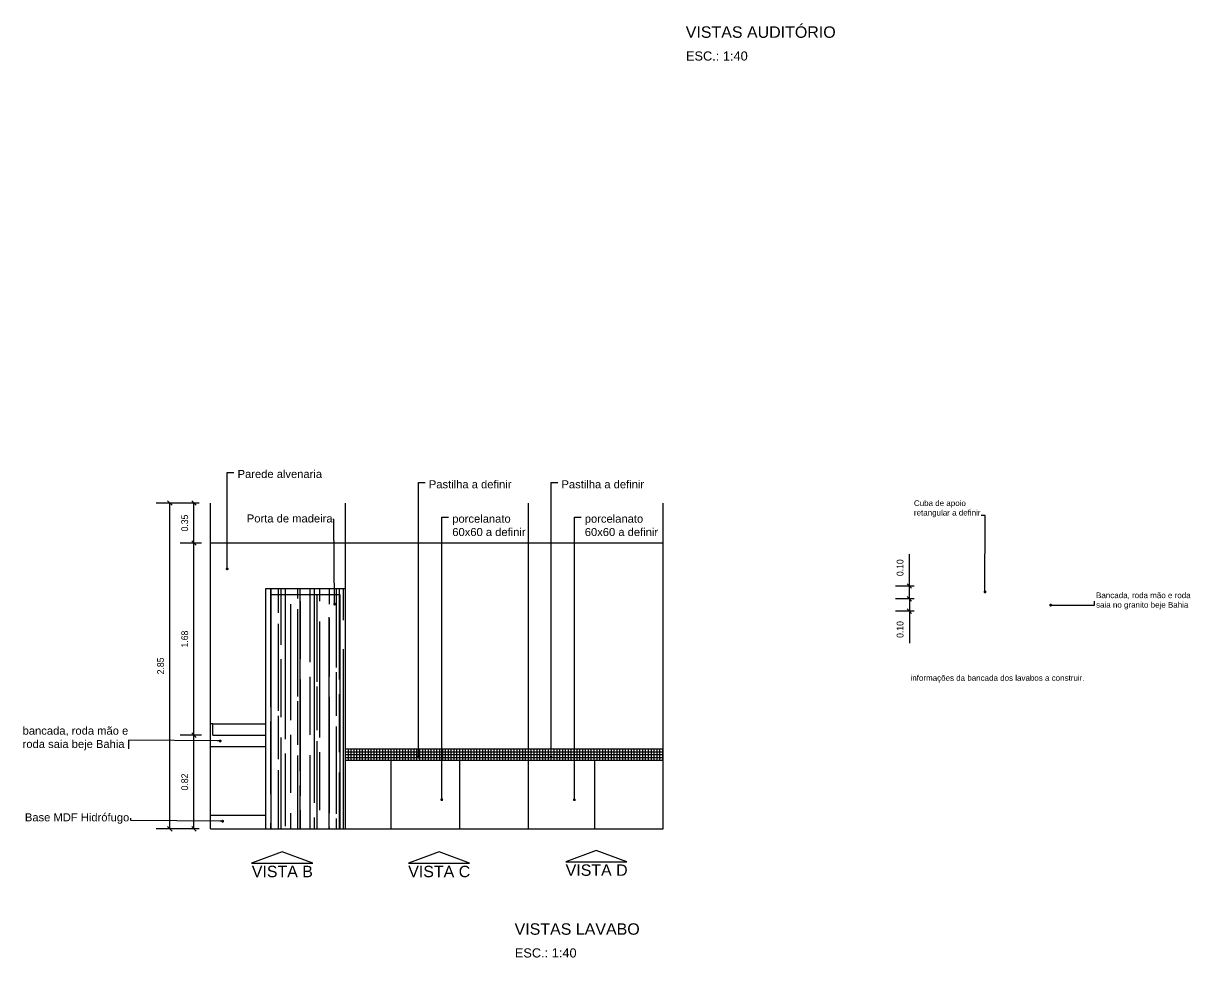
# Model space of a CAD drawing. Header units: millimetres. Extents: x 7034 to 7235, y -465 to -378.
# Drawn here: x 7095.41 to 7105.62, y -446.97 to -438.8 of the extents above; entities that cross this region are included whole.
import ezdxf

# ---------------------------------------------------------------- set-up
doc = ezdxf.new("R2010")
doc.units = ezdxf.units.MM
doc.header["$LTSCALE"] = 0.005
doc.linetypes.add('CONTINUO', pattern=[0])
doc.layers.get('0').update_dxf_attribs({"linetype": 'CONTINUO'})
doc.layers.get('DEFPOINTS').update_dxf_attribs({"linetype": 'CONTINUO', "lineweight": 15})
for name, color, linetype in [('- COTAS', 12, 'Continuous'), ('.DETALHES PRETO', 250, 'Continuous'), ('252', 252, 'Continuous'), ('ARQ-TEXTO', 3, 'Continuous'), ('ARQ_ALVENARIA', 6, 'Continuous'), ('ARQ_ESQUADRIA', 5, 'Continuous'), ('ARQ_TXT_AMBIENTE', 3, 'Continuous'), ('DETALHES', 4, 'Continuous'), ('NN_COTA', 1, 'Continuous'), ('NN_GESSO', 5, 'Continuous')]:
    doc.layers.add(name, color=color, linetype=linetype)
doc.layers.add('TEXTO', color=7, linetype='Continuous', lineweight=15)
doc.styles.add('50', font='ARIALN.TTF', dxfattribs={"height": 0.1})
doc.styles.add('ARQ', font='arial.ttf', dxfattribs={"width": 0.9})
doc.styles.add('R80-20', font='simplex.shx', dxfattribs={"height": 0.04})
doc.styles.get("Standard").update_dxf_attribs({"font": 'arial.ttf'})
doc.dimstyles.new('1-40', dxfattribs={"dimtxt": 0.06, "dimasz": 0.04, "dimexe": 0.1195, "dimexo": 0.1, "dimgap": 0.05, "dimtad": 1, "dimzin": 0, "dimdsep": 46, "dimtxsty": 'ARQ', "dimblk": 'OBLIQUE', "dimcen": 0.09, "dimclrd": 1, "dimclre": 1, "dimclrt": 7, "dimadec": 0, "dimazin": 0, "dimtm": 1e-09, "dimtfac": 1, "dimtofl": 0, "dimtmove": 0, "dimatfit": 3, "dimfxl": 0.1, "dimfxlon": 1, "dimtolj": 1, "dimtzin": 0, "dimlwd": -1, "dimlwe": -1, "dimarcsym": 0})
doc.dimstyles.new('50', dxfattribs={"dimscale": 0, "dimtxt": 0.1, "dimasz": 0.025, "dimexe": 0.05, "dimexo": 0.05, "dimgap": 0.01, "dimtad": 1, "dimdec": 0, "dimlfac": 100, "dimzin": 0, "dimdsep": 46, "dimtxsty": '50', "dimblk": 'DOT', "dimcen": 0.02, "dimclrd": 1, "dimclre": 1, "dimclrt": 7, "dimadec": 0, "dimazin": 0, "dimtfac": 1, "dimtdec": 0, "dimtofl": 0, "dimtmove": 2, "dimatfit": 2, "dimldrblk": 'DOT', "dimfxl": 0.05, "dimtolj": 1, "dimtzin": 0, "dimlwd": -1, "dimarcsym": 0})
pattern_1 = [(0, (7099.832258, -445.243886), (0, 0.025), []), (90, (7099.832258, -445.243886), (-0.025, 2e-18), [])]

# ---------------------------------------------------------------- blocks, each defined once
blk = doc.blocks.new('seta')
at = {"layer": 'NN_COTA', "transparency": 33554549}
h = blk.add_hatch(dxfattribs=at)
h.set_pattern_fill('ANGLE', color=256)
h.set_pattern_definition([(0, (-0.006, 0.008), (0, 6.985), [5.08, -1.905]), (90, (-0.006, 0.008), (-6.985, 4e-16), [5.08, -1.905])])
h.paths.add_polyline_path([(17.271, -37.747), (17.539, -37.846), (17.806, -37.747)])
at = {"layer": 'NN_COTA'}
blk.add_lwpolyline([(17.271, -37.747), (17.806, -37.747), (17.539, -37.846), (17.271, -37.747)], dxfattribs=at)
blk = doc.blocks.new('_DOT')
at = {"color": 0, "linetype": 'ByBlock'}
blk.add_line((-0.5, 0), (-1, 0), dxfattribs=at)
at = {"color": 0, "linetype": 'ByBlock', "const_width": 0.5}
blk.add_lwpolyline([(-0.25, 0, 1), (0.25, 0, 1)], format="xyb", close=True, dxfattribs=at)
blk = doc.blocks.new('DOT')
at = {"layer": 'ARQ-TEXTO', "color": 0, "linetype": 'ByBlock'}
blk.add_line((-0.5, 0), (-1, 0), dxfattribs=at)
at = {"layer": 'ARQ-TEXTO', "color": 0, "linetype": 'ByBlock', "const_width": 0.5}
blk.add_lwpolyline([(-0.25, 0, 1), (0.25, 0, 1)], format="xyb", close=True, dxfattribs=at)
blk = doc.blocks.new('_OBLIQUE')
at = {"color": 0, "linetype": 'ByBlock'}
blk.add_line((-0.5, -0.5), (0.5, 0.5), dxfattribs=at)
blk = doc.blocks.new('*D75')
at = {"layer": '- COTAS', "color": 1, "transparency": 16777216}
for p, q in [((7096.952, -445.024), (7096.787, -445.024)), ((7096.907, -445.844), (7096.907, -445.024)), ((7096.952, -445.844), (7096.787, -445.844))]:
    blk.add_line(p, q, dxfattribs=at)
at = {"layer": 'DEFPOINTS', "color": 0, "transparency": 16777216}
for p in [(7096.907, -445.024), (7097.052, -445.024), (7097.052, -445.844)]:
    blk.add_point(p, dxfattribs=at)
at = {"layer": '- COTAS', "color": 1, "transparency": 16777216, "xscale": 0.04, "yscale": 0.04, "zscale": 0.04}
for p, rotation in [((7096.907, -445.024), 90), ((7096.907, -445.844), 270)]:
    blk.add_blockref('_OBLIQUE', p, dxfattribs=dict(at, rotation=rotation))
at = {"layer": '- COTAS', "color": 7, "transparency": 16777216, "insert": (7096.826, -445.434), "char_height": 0.06, "attachment_point": 5, "rotation": 90, "style": 'ARQ'}
blk.add_mtext('\\A1;0.82', dxfattribs=at)
blk = doc.blocks.new('*D76')
at = {"layer": '- COTAS', "color": 1, "transparency": 16777216}
for p, q in [((7096.972, -443.344), (7096.787, -443.344)), ((7096.907, -445.024), (7096.907, -443.344)), ((7096.972, -445.024), (7096.787, -445.024))]:
    blk.add_line(p, q, dxfattribs=at)
at = {"layer": 'DEFPOINTS', "color": 0, "transparency": 16777216}
for p in [(7096.907, -443.344), (7097.072, -443.344), (7097.072, -445.024)]:
    blk.add_point(p, dxfattribs=at)
at = {"layer": '- COTAS', "color": 1, "transparency": 16777216, "xscale": 0.04, "yscale": 0.04, "zscale": 0.04}
for p, rotation in [((7096.907, -443.344), 90), ((7096.907, -445.024), 270)]:
    blk.add_blockref('_OBLIQUE', p, dxfattribs=dict(at, rotation=rotation))
at = {"layer": '- COTAS', "color": 7, "transparency": 16777216, "insert": (7096.826, -444.184), "char_height": 0.06, "attachment_point": 5, "rotation": 90, "style": 'ARQ'}
blk.add_mtext('\\A1;1.68', dxfattribs=at)
blk = doc.blocks.new('*D79')
at = {"layer": '- COTAS', "color": 1, "transparency": 16777216}
for p, q in [((7096.952, -442.994), (7096.787, -442.994)), ((7096.907, -443.344), (7096.907, -442.994)), ((7096.952, -443.344), (7096.787, -443.344))]:
    blk.add_line(p, q, dxfattribs=at)
at = {"layer": 'DEFPOINTS', "color": 0, "transparency": 16777216}
for p in [(7096.907, -442.994), (7097.052, -442.994), (7097.052, -443.344)]:
    blk.add_point(p, dxfattribs=at)
at = {"layer": '- COTAS', "color": 1, "transparency": 16777216, "xscale": 0.04, "yscale": 0.04, "zscale": 0.04}
for p, rotation in [((7096.907, -442.994), 90), ((7096.907, -443.344), 270)]:
    blk.add_blockref('_OBLIQUE', p, dxfattribs=dict(at, rotation=rotation))
at = {"layer": '- COTAS', "color": 7, "transparency": 16777216, "insert": (7096.826, -443.169), "char_height": 0.06, "attachment_point": 5, "rotation": 90, "style": 'ARQ'}
blk.add_mtext('\\A1;0.35', dxfattribs=at)
blk = doc.blocks.new('*D80')
at = {"layer": '- COTAS', "color": 1, "transparency": 16777216}
for p, q in [((7096.796, -442.994), (7096.576, -442.994)), ((7096.696, -445.844), (7096.696, -442.994)), ((7096.796, -445.844), (7096.576, -445.844))]:
    blk.add_line(p, q, dxfattribs=at)
at = {"layer": 'DEFPOINTS', "color": 0, "transparency": 16777216}
for p in [(7096.696, -442.994), (7097.052, -442.994), (7097.052, -445.844)]:
    blk.add_point(p, dxfattribs=at)
at = {"layer": '- COTAS', "color": 1, "transparency": 16777216, "xscale": 0.04, "yscale": 0.04, "zscale": 0.04}
for p, rotation in [((7096.696, -442.994), 90), ((7096.696, -445.844), 270)]:
    blk.add_blockref('_OBLIQUE', p, dxfattribs=dict(at, rotation=rotation))
at = {"layer": '- COTAS', "color": 7, "transparency": 16777216, "insert": (7096.615, -444.419), "char_height": 0.06, "attachment_point": 5, "rotation": 90, "style": 'ARQ'}
blk.add_mtext('\\A1;2.85', dxfattribs=at)
blk = doc.blocks.new('*D83')
at = {"layer": '- COTAS', "color": 1, "transparency": 16777216}
for p, q in [((7103.164, -443.72), (7103.164, -443.44)), ((7103.205, -443.72), (7103.044, -443.72)), ((7103.164, -443.832), (7103.164, -443.72)), ((7103.205, -443.832), (7103.044, -443.832))]:
    blk.add_line(p, q, dxfattribs=at)
at = {"layer": 'DEFPOINTS', "color": 0, "transparency": 16777216}
for p in [(7103.164, -443.72), (7103.305, -443.72), (7103.305, -443.832)]:
    blk.add_point(p, dxfattribs=at)
at = {"layer": '- COTAS', "color": 1, "transparency": 16777216, "xscale": 0.04, "yscale": 0.04, "zscale": 0.04}
for p, rotation in [((7103.164, -443.72), 90), ((7103.164, -443.832), 270)]:
    blk.add_blockref('_OBLIQUE', p, dxfattribs=dict(at, rotation=rotation))
at = {"layer": '- COTAS', "color": 7, "transparency": 16777216, "insert": (7103.083, -443.56), "char_height": 0.06, "attachment_point": 5, "rotation": 90, "style": 'ARQ'}
blk.add_mtext('\\A1;0.10', dxfattribs=at)
blk = doc.blocks.new('*D84')
at = {"layer": '- COTAS', "color": 1, "transparency": 16777216}
for p, q in [((7103.205, -443.832), (7103.044, -443.832)), ((7103.164, -443.832), (7103.164, -443.94)), ((7103.205, -443.94), (7103.044, -443.94)), ((7103.164, -443.94), (7103.164, -444.22))]:
    blk.add_line(p, q, dxfattribs=at)
at = {"layer": 'DEFPOINTS', "color": 0, "transparency": 16777216}
for p in [(7103.305, -443.832), (7103.164, -443.94), (7103.305, -443.94)]:
    blk.add_point(p, dxfattribs=at)
at = {"layer": '- COTAS', "color": 1, "transparency": 16777216, "xscale": 0.04, "yscale": 0.04, "zscale": 0.04}
for p, rotation in [((7103.164, -443.832), 90), ((7103.164, -443.94), 270)]:
    blk.add_blockref('_OBLIQUE', p, dxfattribs=dict(at, rotation=rotation))
at = {"layer": '- COTAS', "color": 7, "transparency": 16777216, "insert": (7103.083, -444.1), "char_height": 0.06, "attachment_point": 5, "rotation": 90, "style": 'ARQ'}
blk.add_mtext('\\A1;0.10', dxfattribs=at)

msp = doc.modelspace()

# ---------------------------------------------------------------- hatches: boundary and pattern name
at = {"layer": '.DETALHES PRETO'}
h = msp.add_hatch(dxfattribs=at)
h.set_pattern_fill('AR-RROOF', color=33, scale=0.005, angle=90)
h.set_pattern_definition([(90, (4.50308, 0), (-0.127, 0.2794), [1.905, -0.254, 0.635, -0.127]), (90, (4.43958, 0.16891), (-0.16891, -0.127), [0.381, -0.04191, 0.762, -0.09525]), (90, (4.39513, 0.0635), (-0.08509, 0.6604), [1.016, -0.1778, 0.508, -0.127])])
h.paths.add_polyline_path([(7098.182, -443.794), (7097.582, -443.794), (7097.582, -445.844), (7098.182, -445.844)], flags=17)
h.paths.add_polyline_path([(7098.232, -443.744), (7097.532, -443.744), (7097.532, -445.844), (7097.582, -445.844), (7097.582, -443.794), (7098.182, -443.794), (7098.182, -445.844), (7098.232, -445.844)])
at = {"layer": '252'}
h = msp.add_hatch(dxfattribs=at)
h.set_pattern_fill('_USER', color=256, scale=0.025, double=1, pattern_type=0)
h.set_pattern_definition(pattern_1)
h.paths.add_polyline_path([(7099.832, -445.144), (7098.232, -445.144), (7098.232, -445.244), (7099.832, -445.244)])
h = msp.add_hatch(dxfattribs=at)
h.set_pattern_fill('_USER', color=256, scale=0.025, double=1, pattern_type=0)
h.set_pattern_definition(pattern_1)
h.paths.add_polyline_path([(7101.012, -445.144), (7099.832, -445.144), (7099.832, -445.244), (7101.012, -445.244)])
h = msp.add_hatch(dxfattribs=at)
h.set_pattern_fill('_USER', color=256, scale=0.6, double=1, pattern_type=0)
h.set_pattern_definition([(0, (7099.83226, -445.8439), (0, 0.6), []), (90, (7099.83226, -445.8439), (-0.6, 4e-17), [])])
h.paths.add_polyline_path([(7099.832, -445.444), (7099.832, -445.439), (7099.832, -445.336), (7099.829, -445.336), (7099.829, -445.276), (7099.831, -445.244), (7098.234, -445.244), (7098.232, -445.844), (7099.832, -445.844)])
h = msp.add_hatch(dxfattribs=at)
h.set_pattern_fill('_USER', color=256, scale=0.6, double=1, pattern_type=0)
h.set_pattern_definition([(0, (7101.01226, -445.8439), (0, 0.6), []), (90, (7101.01226, -445.8439), (-0.6, 4e-17), [])])
h.paths.add_polyline_path([(7101.012, -445.244), (7099.832, -445.244), (7099.832, -445.844), (7101.012, -445.844)])

# ---------------------------------------------------------------- linework, layer by layer
at = {"layer": '.DETALHES PRETO'}
for p, q in [((7097.582, -445.844), (7097.582, -443.794)), ((7098.232, -445.844), (7098.232, -443.744))]:
    msp.add_line(p, q, dxfattribs=at)
for points in [[(7098.232, -445.844), (7098.232, -443.744), (7097.532, -443.744), (7097.532, -445.844)], [(7097.582, -443.794), (7098.182, -443.794), (7098.182, -445.844)]]:
    msp.add_lwpolyline(points, dxfattribs=at)
at = {"layer": '252'}
for p, q in [((7097.072, -444.924), (7097.532, -444.924)), ((7098.232, -445.144), (7101.012, -445.144)), ((7098.232, -445.244), (7099.832, -445.244)), ((7099.832, -445.244), (7101.012, -445.244))]:
    msp.add_line(p, q, dxfattribs=at)
at = {"layer": 'ARQ_ALVENARIA'}
for p, q in [((7097.052, -445.844), (7097.052, -442.994)), ((7098.232, -445.844), (7098.232, -442.994)), ((7099.832, -445.844), (7099.832, -442.994)), ((7101.012, -445.844), (7101.012, -442.994)), ((7097.052, -445.844), (7101.012, -445.844))]:
    msp.add_line(p, q, dxfattribs=at)
at = {"layer": 'ARQ_ESQUADRIA'}
for p, q in [((7097.072, -444.924), (7097.052, -444.924)), ((7097.072, -445.024), (7097.072, -444.924)), ((7097.072, -445.024), (7097.532, -445.024)), ((7097.052, -445.124), (7097.532, -445.124)), ((7097.052, -445.724), (7097.532, -445.724))]:
    msp.add_line(p, q, dxfattribs=at)
at = {"layer": 'DETALHES'}
msp.add_line((7101.012, -443.344), (7097.052, -443.344), dxfattribs=at)

# ---------------------------------------------------------------- block references
at = {"layer": 'NN_GESSO', "xscale": -1, "rotation": 180}
for p in [(7080.139, -483.89), (7081.512, -483.89), (7082.887, -483.878)]:
    msp.add_blockref('seta', p, dxfattribs=at)

# ---------------------------------------------------------------- texts
at = {"color": 1, "char_height": 0.09975, "width": 0.67765, "attachment_point": 1, "style": 'R80-20'}
for s, insert in [('\\pi0.07567;{\\fArial|b0|i0|c0|p34;VISTA B}', (7097.337, -446.167)), ('\\pi0.07087;{\\fArial|b0|i0|c0|p34;VISTA C}', (7098.71, -446.167)), ('\\pi0.07182;{\\fArial|b0|i0|c0|p34;VISTA D}', (7100.086, -446.155))]:
    msp.add_mtext(s, dxfattribs=dict(at, insert=insert))
at = {"layer": 'ARQ_TXT_AMBIENTE', "attachment_point": 1}
for s, width, gutter_width, heights, insert, char_height in [('Parede alvenaria', 0.75461, 0, [0.288], (7097.288, -442.705), 0.07), ('Pastilha a definir', 0.75461, 0, [0.288], (7098.961, -442.795), 0.07), ('Pastilha a definir', 0.75461, 0, [0.288], (7100.121, -442.795), 0.07), ('Cuba de apoio retangular a definir', 0.63767, 0, [0.323], (7103.204, -442.97), 0.05), ('Porta de madeira', 1.03228, 0, [0.221], (7097.369, -443.094), 0.07), ('porcelanato 60x60 a definir', 0.75461, 0, [0.288], (7099.166, -443.096), 0.07), ('porcelanato 60x60 a definir', 0.75461, 0, [0.288], (7100.325, -443.096), 0.07), ('Bancada, roda mão e roda saia no granito beje Bahia', 0.88314, 0.627, [0.336], (7104.797, -443.776), 0.05), ('informações da bancada dos lavabos a construir.  ', 1.58022, 0, [0.323], (7103.174, -444.499), 0.05), ('bancada, roda mão e roda saia beje Bahia', 1.0671, 0.627, [0.435], (7095.408, -444.95), 0.07), ('Base MDF Hidrófugo', 1.09351, 0.627, [0.33], (7095.428, -445.708), 0.07)]:
    msp.add_mtext_dynamic_manual_height_columns(s, width=width, gutter_width=gutter_width, heights=heights, dxfattribs=dict(at, insert=insert, char_height=char_height))
at = {"layer": 'TEXTO', "attachment_point": 1}
for s, width, insert, char_height in [('VISTAS AUDITÓRIO', 1.48316, (7101.208, -438.825), 0.1), ('ESC.: 1:40', 3.13121, (7101.21, -439.044), 0.08), ('VISTAS LAVABO', 1.63891, (7099.711, -446.67), 0.1), ('ESC.: 1:40', 3.13121, (7099.713, -446.889), 0.08)]:
    msp.add_mtext_dynamic_manual_height_columns(s, width=width, gutter_width=12.5, heights=[0], dxfattribs=dict(at, insert=insert, char_height=char_height))

# ---------------------------------------------------------------- dimensions: what is measured, and where the dimension line sits
at = {"layer": '- COTAS'}
for base, p1, p2, picture, middle in [((7096.696, -442.994), (7097.052, -445.844), (7097.052, -442.994), '*D80', (7096.615, -444.419)), ((7096.907, -442.994), (7097.052, -443.344), (7097.052, -442.994), '*D79', (7096.826, -443.169)), ((7096.907, -443.344), (7097.072, -445.024), (7097.072, -443.344), '*D76', (7096.826, -444.184)), ((7096.907, -445.024), (7097.052, -445.844), (7097.052, -445.024), '*D75', (7096.826, -445.434))]:
    dim = msp.add_linear_dim(base=base, p1=p1, p2=p2, angle=90, dimstyle='1-40', dxfattribs=at)
    dim.commit()
    dim.dimension.update_dxf_attribs({"geometry": picture, "text_midpoint": middle})
for base, p2, picture, middle in [((7103.164, -443.72), (7103.305, -443.72), '*D83', (7103.083, -443.56)), ((7103.164, -443.94), (7103.305, -443.94), '*D84', (7103.083, -444.1))]:
    dim = msp.add_linear_dim(base=base, p1=(7103.305, -443.832), p2=p2, angle=90, text='0.10', dimstyle='1-40', dxfattribs=at)
    dim.commit()
    dim.dimension.update_dxf_attribs({"geometry": picture, "text_midpoint": middle})

# ---------------------------------------------------------------- leaders
at = {"layer": 'ARQ_ALVENARIA'}
for points in [[(7097.197, -443.57), (7097.197, -442.726), (7097.255, -442.726)], [(7098.87, -445.217), (7098.87, -442.815), (7098.929, -442.815)], [(7100.03, -445.217), (7100.03, -442.815), (7100.088, -442.815)], [(7103.825, -443.771), (7103.826, -443.102), (7103.791, -443.102)], [(7098.137, -443.878), (7098.131, -443.139), (7098.12, -443.139)], [(7099.074, -445.589), (7099.074, -443.117), (7099.133, -443.117)], [(7100.234, -445.589), (7100.234, -443.117), (7100.292, -443.117)], [(7104.4, -443.887), (7104.784, -443.887), (7104.784, -443.853)], [(7097.136, -445.075), (7096.335, -445.068), (7096.335, -445.145)], [(7097.158, -445.777), (7096.356, -445.77), (7096.356, -445.751)]]:
    msp.add_leader(points, dimstyle='50', override={"dimscale": 1, "dimtad": 0, "dimldrblk": 'DOT'}, dxfattribs=at)

doc.saveas('drawing.dxf')
